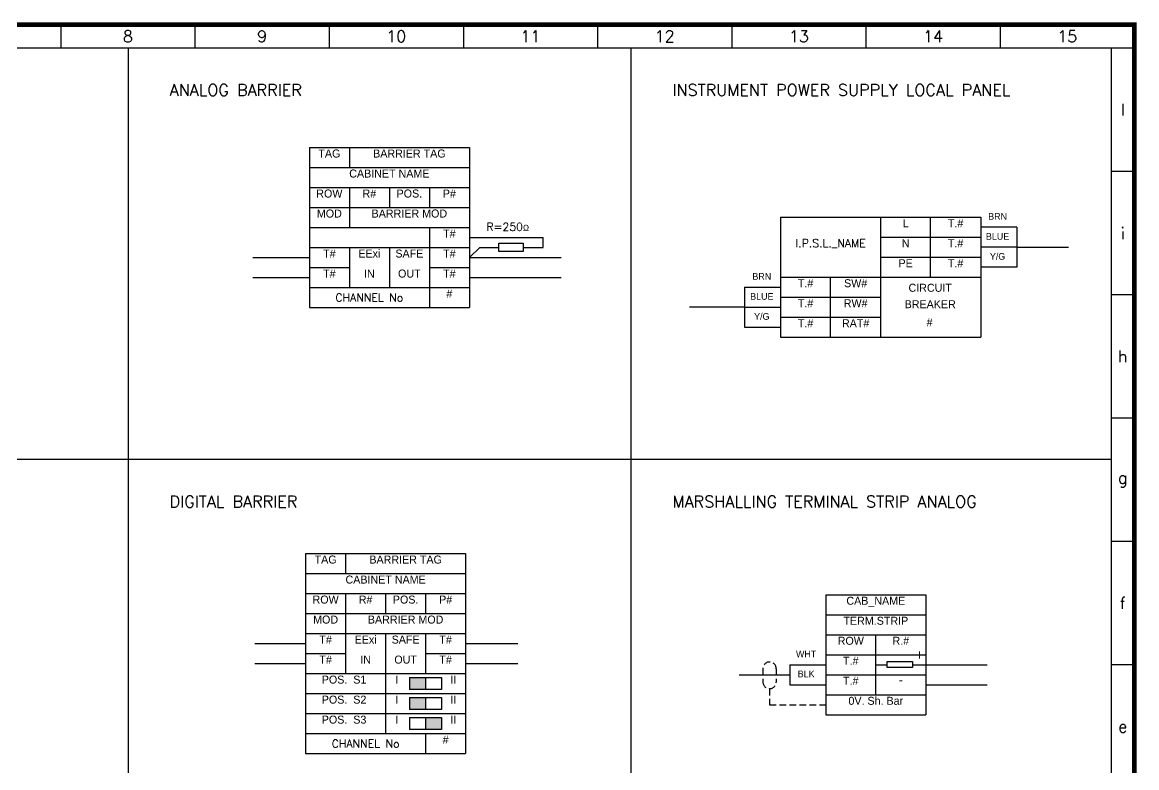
# Model space of a CAD drawing. Extents: x -4 to 378, y 0 to 264.
# Drawn here: x 168.9 to 377.8, y 123.9 to 263.6 of the extents above; entities that cross this region are included whole.
import ezdxf
from ezdxf.enums import TextEntityAlignment as Align

# ---------------------------------------------------------------- set-up
doc = ezdxf.new("R2010")
doc.units = 0
doc.header["$LTSCALE"] = 5
doc.header["$MEASUREMENT"] = 0
doc.linetypes.add('CONTINUA', pattern=[0])
doc.linetypes.add('HIDDEN', pattern=[0.375, 0.25, -0.125])
doc.layers.get('0').update_dxf_attribs({"linetype": 'CONTINUA'})
doc.styles.add('DESCRIZ', font='SIMPLEX')
doc.styles.add('FOXS', font='FOXS')
doc.styles.add('ROMANS', font='ROMANS.shx')
doc.styles.add('SIMPLEX', font='simplex.shx')

# ---------------------------------------------------------------- blocks, each defined once
blk = doc.blocks.new('CART_OR')
at = {"const_width": 0.879}
blk.add_lwpolyline([(0, 263.13), (377.41, 263.13), (377.41, 0), (0, 0)], close=True, dxfattribs=at)
at = {"style": 'DESCRIZ'}
blk.add_attdef('PLOT_PAREMETERS', text='', height=1.76, rotation=90, dxfattribs=at).set_placement((-2.95, 50.73), align=Align.MIDDLE)
for tag, height, p in [('REV4', 1.76, (4.2, 25.57)), ('XX/XX/94', 1.76, (16.47, 25.57)), ('REV3', 1.76, (4.2, 21.43)), ('XX/XX/94', 1.76, (16.47, 21.43)), ('SCALE', 1.76, (339.86, 20.71)), ('FOGLIO', 1.76, (362.89, 20.76)), ('REV2', 1.76, (4.2, 17.28)), ('XX/XX/94', 1.76, (16.47, 17.28)), ('REV1', 1.76, (4.2, 13.14)), ('XX/XX/94', 1.76, (16.47, 13.14)), ('HEADER_LINE_3', 2.19, (228.5, 11.83)), ('REV0', 1.76, (4.2, 8.99)), ('XX/XX/94', 1.76, (16.47, 8.99)), ('HEADER_LINE_4', 2.19, (228.5, 7.59))]:
    blk.add_attdef(tag, text='', height=height, dxfattribs=at).set_placement(p, align=Align.MIDDLE)
for tag, p in [('DESCRIPTION', (27.33, 24.69)), ('DESCRIPTION', (27.33, 20.54)), ('DESCRIPTION', (27.33, 16.4)), ('DOCUMENT', (349.33, 15.81)), ('DESCRIPTION', (27.33, 12.25)), ('CUSTOMER_ORDER', (349.33, 11.08)), ('DESCRIPTION', (27.33, 8.11)), ('CUSTOMER_REF', (349.33, 6.34))]:
    blk.add_attdef(tag, p, '', height=1.76, dxfattribs=at)
at = {"style": 'FOXS', "width": 0.9}
for tag, p in [('DISEGNATO4', (129.98, 25.47)), ('CONTROLLATO4', (145.07, 25.47)), ('APPROVATO4', (160.16, 25.47)), ('DISEGNATO3', (129.98, 21.33)), ('CONTROLLATO3', (145.07, 21.33)), ('APPROVATO3', (160.16, 21.33)), ('DISEGNATO2', (129.98, 17.18)), ('CONTROLLATO2', (145.07, 17.18)), ('APPROVATO2', (160.16, 17.18)), ('DISEGNATO1', (129.98, 13.03)), ('CONTROLLATO1', (145.07, 13.03)), ('APPROVATO1', (160.16, 13.03)), ('DISEGNATO0', (129.98, 8.88)), ('CONTROLLATO0', (145.07, 8.88)), ('APPROVATO0', (160.16, 8.88))]:
    blk.add_attdef(tag, text='', height=2.19, dxfattribs=at).set_placement(p, align=Align.MIDDLE)
at = {"color": 1, "style": 'DESCRIZ'}
for tag, p in [('CONTRACTOR', (228.5, 24.4)), ('HEADER_LINE_1', (228.5, 20.7)), ('HEADER_LINE_2', (228.5, 17.01))]:
    blk.add_attdef(tag, text='', height=1.9, dxfattribs=at).set_placement(p, align=Align.MIDDLE)
at = {"style": 'DESCRIZ'}
blk.add_attdef('FILE_NAME', (-2.16, 3.38), '', height=1.76, rotation=90, dxfattribs=at)

msp = doc.modelspace()

# ---------------------------------------------------------------- hatches: boundary and pattern name
for points in [[(241.53, 140.75), (244.53, 140.75), (244.53, 138.5), (241.53, 138.5)], [(241.53, 137), (244.53, 137), (244.53, 134.75), (241.53, 134.75)], [(244.53, 133.25), (247.53, 133.25), (247.53, 131), (244.53, 131)]]:
    msp.add_hatch(color=7).paths.add_polyline_path(points)

# ---------------------------------------------------------------- linework, layer by layer
at = {"color": 7}
for p, q in [((176.12, 263.13), (176.12, 258.75)), ((201.28, 263.13), (201.28, 258.75)), ((226.44, 263.13), (226.44, 258.75)), ((251.6, 263.13), (251.6, 258.75)), ((276.76, 263.13), (276.76, 258.75)), ((301.92, 263.13), (301.92, 258.75)), ((327.08, 263.13), (327.08, 258.75)), ((352.25, 263.13), (352.25, 258.75)), ((0, 258.75), (377.41, 258.75)), ((188.75, 258.75), (188.75, 27.54)), ((283.03, 258.75), (283.03, 27.54)), ((373.03, 258.75), (373.03, 27.54)), ((377.41, 235.63), (373.03, 235.63)), ((266.54, 221.34), (266.54, 223.22)), ((254.71, 221.34), (252.73, 219.47)), ((254.71, 221.34), (258.27, 221.34)), ((262.81, 221.34), (266.54, 221.34)), ((355.34, 221.41), (365.04, 221.41)), ((377.41, 212.51), (373.03, 212.51)), ((304.34, 210.16), (293.98, 210.16)), ((377.41, 189.39), (373.03, 189.39)), ((372.98, 181.61), (0, 181.61)), ((377.41, 166.27), (373.03, 166.27)), ((377.41, 143.14), (373.03, 143.14)), ((241.53, 140.75), (244.53, 140.75)), ((244.53, 140.75), (244.53, 138.5)), ((244.53, 140.75), (247.53, 140.75)), ((244.53, 140.75), (244.53, 140.75)), ((244.53, 138.5), (241.53, 138.5)), ((247.53, 138.5), (244.53, 138.5)), ((241.53, 137), (244.53, 137)), ((244.53, 137), (247.53, 137)), ((244.53, 137), (244.53, 134.75)), ((244.53, 134.75), (241.53, 134.75)), ((247.53, 134.75), (244.53, 134.75)), ((241.53, 133.25), (244.53, 133.25)), ((244.53, 133.25), (247.53, 133.25)), ((244.53, 133.25), (244.53, 131)), ((244.53, 131), (241.53, 131)), ((247.53, 131), (244.53, 131))]:
    msp.add_line(p, q, dxfattribs=at)
for p, q in [((222.73, 240.09), (252.73, 240.09)), ((222.73, 240.09), (222.73, 210.09)), ((230.23, 240.09), (230.23, 236.34)), ((252.73, 240.09), (252.73, 210.09)), ((222.73, 236.34), (252.73, 236.34)), ((222.73, 232.59), (252.73, 232.59)), ((230.23, 232.59), (230.23, 225.09)), ((237.73, 232.59), (237.73, 228.84)), ((245.23, 232.59), (245.23, 228.84)), ((222.73, 228.84), (252.73, 228.84)), ((311.09, 227.03), (311.09, 204.53)), ((311.09, 227.03), (329.84, 227.03)), ((329.84, 227.03), (329.84, 204.53)), ((329.84, 227.03), (348.59, 227.03)), ((339.21, 215.78), (339.21, 227.03)), ((348.59, 227.03), (348.59, 204.53)), ((222.73, 225.09), (252.73, 225.09)), ((245.23, 225.09), (245.23, 210.09)), ((355.34, 225.16), (348.59, 225.16)), ((355.34, 225.16), (355.34, 217.66)), ((252.73, 223.22), (266.54, 223.22)), ((329.84, 223.28), (348.59, 223.28)), ((212.14, 219.47), (222.73, 219.47)), ((222.73, 221.34), (252.73, 221.34)), ((230.23, 221.34), (230.23, 213.84)), ((237.73, 221.34), (237.73, 213.84)), ((252.73, 219.47), (269.92, 219.47)), ((329.84, 219.53), (348.59, 219.53)), ((355.34, 221.41), (348.59, 221.41)), ((222.73, 217.59), (230.23, 217.59)), ((245.23, 217.59), (252.73, 217.59)), ((355.34, 217.66), (348.59, 217.66)), ((212.14, 215.72), (222.73, 215.72)), ((252.73, 215.72), (269.92, 215.72)), ((311.09, 215.78), (329.84, 215.78)), ((320.46, 204.53), (320.46, 215.78)), ((329.84, 215.78), (348.59, 215.78)), ((222.73, 213.84), (252.73, 213.84)), ((304.34, 213.91), (304.34, 206.41)), ((304.34, 213.91), (311.09, 213.91)), ((311.09, 212.03), (329.84, 212.03)), ((222.73, 210.09), (252.73, 210.09)), ((304.34, 210.16), (311.09, 210.16)), ((311.09, 208.28), (329.84, 208.28)), ((304.34, 206.41), (311.09, 206.41)), ((311.09, 204.53), (329.84, 204.53)), ((329.84, 204.53), (348.59, 204.53)), ((222.03, 164), (222.03, 126.5)), ((222.03, 164), (252.03, 164)), ((229.53, 164), (229.53, 160.25)), ((252.03, 164), (252.03, 126.5)), ((222.03, 160.25), (252.03, 160.25)), ((222.03, 156.5), (252.03, 156.5)), ((229.53, 156.5), (229.53, 141.5)), ((237.03, 156.5), (237.03, 152.75)), ((244.53, 156.5), (244.53, 152.75)), ((319.55, 156.28), (319.55, 133.78)), ((319.55, 156.28), (338.3, 156.28)), ((338.3, 156.28), (338.3, 133.78)), ((222.03, 152.75), (252.03, 152.75)), ((319.55, 152.53), (338.3, 152.53)), ((222.03, 149), (252.03, 149)), ((237.03, 149), (237.03, 130.25)), ((244.53, 149), (244.53, 141.5)), ((319.55, 148.78), (338.3, 148.78)), ((328.93, 137.53), (328.93, 148.78)), ((212.5, 147.12), (222.03, 147.12)), ((252.03, 147.12), (261.82, 147.12)), ((222.03, 145.25), (229.53, 145.25)), ((244.53, 145.25), (252.03, 145.25)), ((319.55, 145.03), (338.3, 145.03)), ((212.5, 143.37), (222.03, 143.37)), ((252.03, 143.37), (261.82, 143.37)), ((312.8, 143.15), (312.8, 139.4)), ((312.8, 143.15), (319.55, 143.15)), ((328.93, 143.15), (331.07, 143.15)), ((335.82, 143.15), (349.82, 143.15)), ((222.03, 141.5), (252.03, 141.5)), ((241.53, 140.75), (241.53, 138.5)), ((247.53, 140.75), (247.53, 138.5)), ((303.3, 141.28), (312.8, 141.28)), ((319.55, 141.28), (338.3, 141.28)), ((312.8, 139.4), (319.55, 139.4)), ((338.3, 139.4), (349.82, 139.4)), ((222.03, 137.75), (252.03, 137.75)), ((241.53, 137), (241.53, 134.75)), ((247.53, 137), (247.53, 134.75)), ((319.55, 137.53), (338.3, 137.53)), ((222.03, 134), (252.03, 134)), ((319.55, 133.78), (338.3, 133.78)), ((241.53, 133.25), (241.53, 131)), ((247.53, 133.25), (247.53, 131)), ((222.03, 130.25), (252.03, 130.25)), ((244.53, 130.25), (244.53, 126.5)), ((222.03, 126.5), (252.03, 126.5))]:
    msp.add_line(p, q)
at = {"linetype": 'HIDDEN'}
for p, q in [((307.76, 142.42), (307.76, 139.92)), ((310.26, 142.42), (310.26, 139.92)), ((309.01, 138.67), (309.01, 135.65)), ((309.01, 135.65), (319.55, 135.65))]:
    msp.add_line(p, q, dxfattribs=at)
at = {"color": 7}
for points in [[(258.27, 220.61), (258.27, 222.16), (262.81, 222.16), (262.81, 220.61)], [(331.07, 143.78), (335.82, 143.78), (335.82, 142.66), (331.07, 142.66)]]:
    msp.add_lwpolyline(points, close=True, dxfattribs=at)
at = {"linetype": 'HIDDEN'}
for centre, start, end in [((309.01, 142.42), 0, 180), ((309.01, 139.92), 180, 0)]:
    msp.add_arc(centre, 1.25, start, end, dxfattribs=at)

# ---------------------------------------------------------------- block references
at = {"color": 7}
msp.add_blockref('CART_OR', (0, 0), dxfattribs=at)

# ---------------------------------------------------------------- texts
at = {"color": 7, "style": 'SIMPLEX'}
for s, height, p in [('8', 2.19, (188.7, 260.94)), ('9', 2.19, (213.86, 260.94)), ('10', 2.189, (239.02, 260.94)), ('11', 2.189, (264.18, 260.94)), ('12', 2.189, (289.34, 260.94)), ('13', 2.189, (314.5, 260.94)), ('14', 2.189, (339.67, 260.94)), ('15', 2.189, (364.83, 260.94)), ('l', 2.19, (375.22, 247.19)), ('i', 2.19, (375.22, 224.07)), ('CHANNEL No', 1.5, (233.98, 211.97)), ('h', 2.19, (375.22, 200.95)), ('g', 2.19, (375.22, 177.83)), ('f', 2.19, (375.22, 154.7)), ('e', 2.19, (375.22, 131.58)), ('CHANNEL No', 1.5, (233.28, 128.37))]:
    msp.add_text(s, height=height, dxfattribs=at).set_placement(p, align=Align.MIDDLE)
at = {"color": 1, "style": 'ROMANS'}
for s, p in [('ANALOG BARRIER', (196.53, 249.78)), ('INSTRUMENT POWER SUPPLY LOCAL PANEL', (290.81, 249.78)), ('DIGITAL BARRIER', (196.53, 172.64)), ('MARSHALLING TERMINAL STRIP ANALOG', (290.81, 172.64))]:
    msp.add_text(s, height=2.2, dxfattribs=at).set_placement(p)
for s, height, p in [('TAG', 1.5, (226.48, 238.22)), ('ROW', 1.5, (226.48, 230.72)), ('POS.', 1.5, (241.48, 230.72)), ('MOD', 1.5, (226.48, 226.97)), ('L', 1.5, (334.52, 225.16)), ('N', 1.5, (334.52, 221.41)), ('EExi', 1.5, (233.98, 219.47)), ('SAFE', 1.5, (241.48, 219.47)), ('PE', 1.5, (334.52, 217.66)), ('IN', 1.5, (233.98, 215.72)), ('OUT', 1.5, (241.48, 215.72)), ('SW#', 1.5, (325.15, 213.91)), ('RW#', 1.5, (325.15, 210.16)), ('RAT#', 1.5, (325.15, 206.41)), ('TAG', 1.5, (225.78, 162.12)), ('ROW', 1.5, (225.78, 154.62)), ('POS.', 1.5, (240.78, 154.62)), ('MOD', 1.5, (225.78, 150.87)), ('EExi', 1.5, (233.28, 147.12)), ('SAFE', 1.5, (240.78, 147.12)), ('IN', 1.5, (233.28, 143.37)), ('OUT', 1.5, (240.78, 143.37)), ('+', 1.88, (337.13, 144.08)), ('POS.  S1', 1.5, (229.24, 139.62)), ('I', 1.5, (239.15, 139.62)), ('II', 1.5, (249.7, 139.62)), ('-', 1.88, (333.62, 139.4)), ('POS.  S2', 1.5, (229.24, 135.87)), ('I', 1.5, (239.15, 135.87)), ('II', 1.5, (249.7, 135.87)), ('POS.  S3', 1.5, (229.24, 132.12)), ('I', 1.5, (239.15, 132.12)), ('II', 1.5, (249.7, 132.12))]:
    msp.add_text(s, height=height).set_placement(p, align=Align.CENTER)
at = {"color": 1}
for s, p in [('BARRIER TAG', (241.48, 238.22)), ('CABINET NAME', (237.73, 234.47)), ('R#', (233.98, 230.72)), ('P#', (248.98, 230.72)), ('BARRIER MOD', (241.48, 226.97)), ('T.#', (343.9, 225.16)), ('T#', (248.98, 223.22)), ('T.#', (343.9, 221.41)), ('T#', (226.48, 219.47)), ('T#', (248.98, 219.47)), ('T.#', (343.9, 217.66)), ('T#', (226.48, 215.72)), ('T#', (248.98, 215.72)), ('T.#', (315.77, 213.91)), ('#', (248.98, 211.97)), ('T.#', (315.77, 210.16)), ('T.#', (315.77, 206.41)), ('#', (339.01, 206.58)), ('BARRIER TAG', (240.78, 162.12)), ('CABINET NAME', (237.03, 158.37)), ('R#', (233.28, 154.62)), ('P#', (248.28, 154.62)), ('CAB_NAME', (328.93, 154.4)), ('BARRIER MOD', (240.78, 150.87)), ('TERM.STRIP', (328.93, 150.65)), ('T#', (225.78, 147.12)), ('T#', (248.28, 147.12)), ('R.#', (333.62, 146.9)), ('T#', (225.78, 143.37)), ('T#', (248.28, 143.37)), ('T.#', (324.24, 143.15)), ('T.#', (324.24, 139.4)), ('#', (248.28, 128.37))]:
    msp.add_text(s, height=1.5, dxfattribs=at).set_placement(p, align=Align.CENTER)
at = {"color": 7}
for s, height, p in [('BRN', 1.25, (351.76, 226.56)), ('BLUE', 1.25, (351.76, 222.81)), ('Y/G', 1.25, (351.76, 219.06)), ('BRN', 1.25, (307.56, 215.31)), ('CIRCUIT', 1.5, (339.13, 213.06)), ('BLUE', 1.25, (307.56, 211.56)), ('BREAKER', 1.5, (339.13, 209.98)), ('Y/G', 1.25, (307.56, 207.81)), ('ROW', 1.5, (324.24, 146.9)), ('WHT', 1.25, (315.87, 144.55)), ('BLK', 1.25, (315.87, 140.81)), ('0V. Sh. Bar', 1.5, (328.93, 135.65))]:
    msp.add_text(s, height=height, dxfattribs=at).set_placement(p, align=Align.CENTER)
at = {"color": 1, "style": 'SIMPLEX'}
msp.add_text('I.P.S.L._NAME', height=1.5, dxfattribs=at).set_placement((320.46, 221.41), align=Align.CENTER)
at = {"color": 7, "insert": (255.91, 225.98), "char_height": 1.5, "width": 10.6587, "attachment_point": 1, "style": 'SIMPLEX'}
msp.add_mtext('R=250\\fSymbol|b0|i0|c2|p18;\\H1.13;W', dxfattribs=at)

doc.saveas('drawing.dxf')
